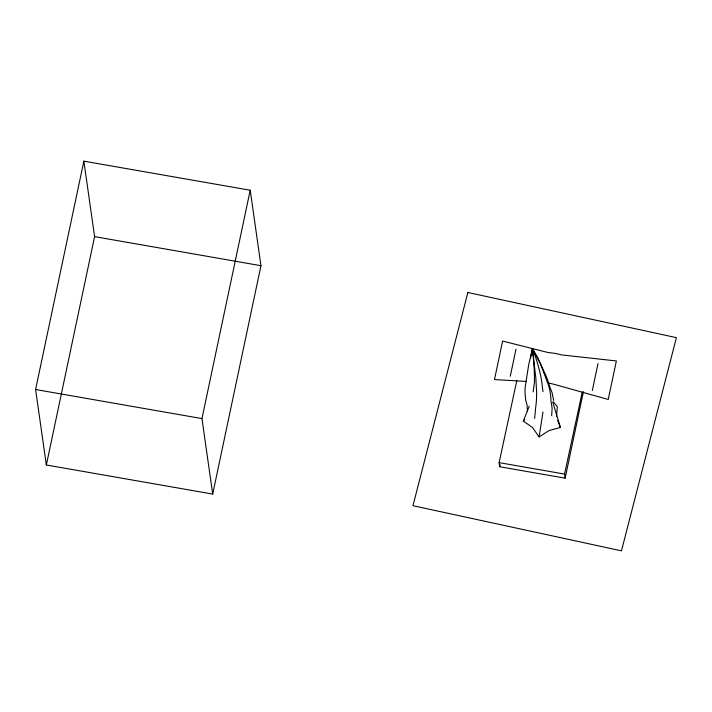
<?xml version="1.0" encoding="UTF-8"?>
<svg xmlns="http://www.w3.org/2000/svg" width="712" height="712" viewBox="0 0 712 712"><rect width="100%" height="100%" fill="white"/><g stroke="black" fill="none" stroke-linecap="round" stroke-linejoin="round"><path stroke-width="1.07" d="M551.658 415.71L552.129 408.332L550.954 400.785A355.635 142.16 -6.3 0 0 548.365 384.8L540.435 363.841L532.442 348.702L530.502 358.145M556.553 416.324L557.309 406.685L553.544 402.058M542.989 411.99L539.082 436.954L532.469 427.423L523.293 421.139L529.23 406.178M534.65 418.416L535.727 406.988A346.246 55.83 68.4 0 0 536.643 392.508L535.798 377.734L532.442 348.702L537.729 357.736L544.511 372.501A362.025 69.447 -79 0 1 549.442 385.904L552.111 392.793L553.696 400.553M533.128 391.876L534.463 382.237A1215.393 287.167 50.7 0 0 532.442 348.702L528.704 364.731L525.634 384.213A360.441 74.867 -40.5 0 0 525.251 395.4L525.705 400.215L527.031 404.799L527.521 411.492M35.6 389.517L83.856 161.161L250.215 190.229L260.957 265.701L212.701 494.066L46.342 464.989L35.6 389.517L201.959 418.594L212.701 494.066M46.342 464.989L94.598 236.633L83.856 161.161M201.959 418.594L250.215 190.229M510.273 376.239L515.995 349.165M583.413 391.68L565.141 478.17L499.691 466.734L500.144 464.571M592.313 390.577L598.027 363.503M499.691 466.734L499.112 462.64L516.814 380.653M565.141 478.17L564.554 474.076L582.256 392.09M523.293 421.139L524.682 419.644M539.082 436.954L549.094 430.529L560.433 427.503L552.672 401.862M526.631 381.454L494.475 379.576L502.61 341.066L548.445 352.609A21.556 6.702 11.9 0 1 561.626 354.914L616.37 360.948L608.235 399.459L555.342 384.667A21.556 6.702 11.9 0 0 548.703 383.163M94.598 236.633L260.957 265.701M499.112 462.64L564.554 474.076M557.656 420.427L560.433 427.503M542.971 391.636L541.547 380.333A1126.793 419.43 -24.4 0 0 532.442 348.702A1199.4 175.054 -61.1 0 0 531.998 353.081M532.442 348.702A1199.969 63.404 80.4 0 1 533.831 352.467M532.38 354.478A1167.974 304.727 9.8 0 1 532.353 352.547M467.873 292.49L412.969 505.707L621.469 550.839L676.4 337.639L467.873 292.49"/></g></svg>
